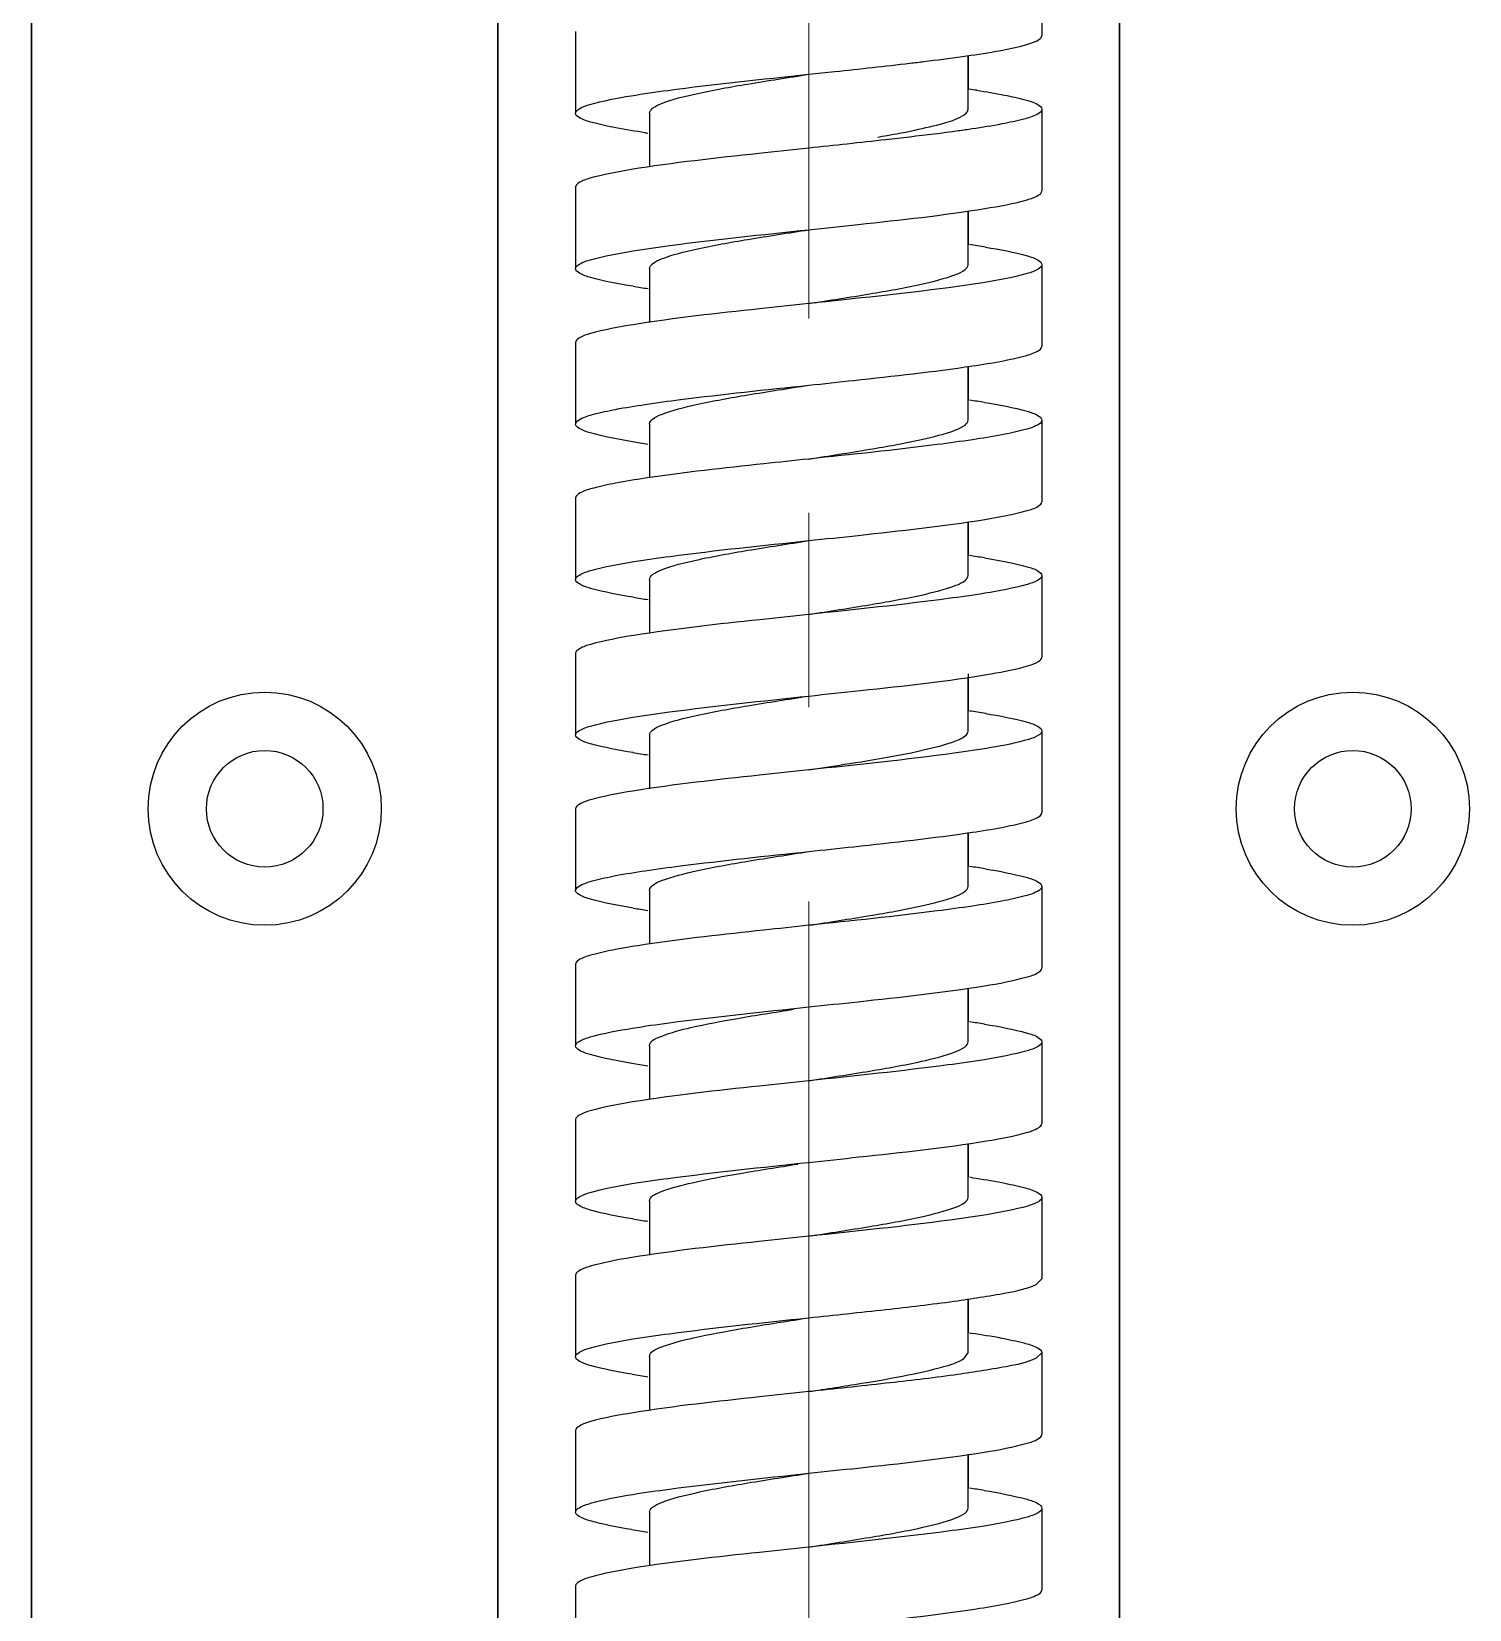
# Model space of a CAD drawing. Header units: inches. Extents: x -8900 to -5053, y -1814 to -15.
# Drawn here: x -8555.83 to -8537.33, y -552.86 to -532.56 of the extents above; entities that cross this region are included whole.
import ezdxf

# ---------------------------------------------------------------- set-up
doc = ezdxf.new("R2010")
doc.units = ezdxf.units.IN
doc.header["$LTSCALE"] = 2
doc.header["$MEASUREMENT"] = 0
doc.linetypes.add('CENTER', pattern=[2, 1.25, -0.25, 0.25, -0.25])
doc.layers.add('02___PRT_ALL_AXES', color=7, linetype='Continuous')
doc.layers.add('duong tam', color=1, linetype='CENTER', lineweight=20)

msp = doc.modelspace()

# ---------------------------------------------------------------- linework, layer by layer
at = {"color": 7, "linetype": 'Continuous', "lineweight": 30}
for p, q in [((-8555.834, -572.504), (-8555.834, -462.562)), ((-8549.834, -572.504), (-8549.834, -462.562)), ((-8541.834, -572.504), (-8541.834, -462.562))]:
    msp.add_line(p, q, dxfattribs=at)
at = {"color": 7, "linetype": 'Continuous'}
for p, q in [((-8543.784, -533.562), (-8543.784, -532.871)), ((-8543.778, -533.304), (-8543.778, -532.87)), ((-8547.884, -533.612), (-8547.884, -534.304)), ((-8543.784, -535.562), (-8543.784, -534.87)), ((-8543.778, -535.305), (-8543.778, -534.869)), ((-8547.884, -535.612), (-8547.884, -536.304)), ((-8543.784, -537.562), (-8543.784, -536.87)), ((-8543.778, -537.305), (-8543.778, -536.869)), ((-8547.884, -537.612), (-8547.884, -538.304)), ((-8543.784, -539.562), (-8543.784, -538.87)), ((-8543.778, -539.305), (-8543.778, -538.869)), ((-8547.884, -539.612), (-8547.884, -540.304)), ((-8543.778, -541.305), (-8543.778, -540.826)), ((-8543.784, -541.562), (-8543.784, -540.869)), ((-8547.884, -541.612), (-8547.884, -542.304)), ((-8543.784, -543.562), (-8543.784, -542.87)), ((-8543.778, -543.305), (-8543.778, -542.869)), ((-8547.884, -543.612), (-8547.884, -544.305)), ((-8543.784, -545.562), (-8543.784, -544.87)), ((-8543.778, -545.305), (-8543.778, -544.869)), ((-8547.884, -545.612), (-8547.884, -546.304)), ((-8543.784, -547.562), (-8543.784, -546.87)), ((-8543.778, -547.305), (-8543.778, -546.869)), ((-8547.884, -547.612), (-8547.884, -548.304)), ((-8542.909, -548.683), (-8542.834, -548.612)), ((-8543.784, -549.562), (-8543.784, -548.871)), ((-8543.778, -549.303), (-8543.778, -548.87)), ((-8543.764, -549.304), (-8543.738, -549.308)), ((-8543.835, -549.633), (-8543.784, -549.562)), ((-8542.834, -549.562), (-8542.909, -549.633)), ((-8547.884, -549.612), (-8547.884, -550.304)), ((-8543.784, -551.562), (-8543.784, -550.87)), ((-8543.778, -551.305), (-8543.778, -550.869)), ((-8547.884, -551.612), (-8547.884, -552.304))]:
    msp.add_line(p, q, dxfattribs=at)
for centre, radius, start, end in [((-8545.91, -547.957), 14.809, 81.3054, 81.7009), ((-8545.641, -518.435), 15.599, 261.5326, 261.6621), ((-8545.66, -548.288), 13.122, 80.785, 81.6969), ((-8545.975, -522.669), 13.34, 260.8612, 261.6941), ((-8545.691, -550.499), 13.334, 80.8592, 81.6933), ((-8545.994, -524.794), 13.214, 260.8186, 261.6939), ((-8545.689, -552.482), 13.317, 80.8534, 81.6942), ((-8545.963, -526.589), 13.422, 260.8862, 261.6949), ((-8545.659, -554.286), 13.119, 80.7835, 81.6966), ((-8545.979, -528.696), 13.313, 260.8522, 261.6942), ((-8545.67, -556.357), 13.191, 80.8107, 81.6941), ((-8545.973, -530.655), 13.355, 260.8661, 261.6932), ((-8545.693, -558.51), 13.346, 80.8631, 81.6941), ((-8546.009, -532.895), 13.112, 260.7818, 261.697), ((-8546.026, -562.742), 15.603, 81.5332, 81.6626), ((-8545.986, -534.742), 13.267, 260.8361, 261.6945), ((-8546, -536.837), 13.171, 260.8042, 261.6941), ((-8545.7, -564.553), 13.389, 80.8771, 81.694), ((-8546.018, -538.954), 13.052, 260.7606, 261.6977)]:
    msp.add_arc(centre, radius, start, end, dxfattribs=at)
for points, knots in [([(-8543.857, -532.883), (-8543.713, -532.863), (-8543.462, -532.826), (-8543.133, -532.758), (-8542.945, -532.708), (-8542.833, -532.644), (-8542.834, -532.612)], [0, 0, 0, 0, 0.407062, 0.71442, 0.910932, 1, 1, 1, 1]), ([(-8544.532, -532.969), (-8544.472, -532.962), (-8544.247, -532.935), (-8544.022, -532.906), (-8543.857, -532.883)], [0, 0, 0, 0, 0.265432, 1, 1, 1, 1]), ([(-8548.119, -533.388), (-8547.962, -533.362), (-8547.202, -533.254), (-8546.439, -533.176), (-8545.834, -533.112)], [0, 0, 0, 0, 0.206718, 1, 1, 1, 1]), ([(-8547.884, -533.612), (-8547.884, -533.587), (-8547.83, -533.529), (-8547.629, -533.444), (-8547.212, -533.34), (-8546.58, -533.228), (-8546.095, -533.153), (-8545.834, -533.112)], [0, 0, 0, 0, 0.034545, 0.096428, 0.312263, 0.628675, 1, 1, 1, 1]), ([(-8545.834, -533.112), (-8545.722, -533.1), (-8545.288, -533.054), (-8544.854, -533.007), (-8544.532, -532.969)], [0, 0, 0, 0, 0.257759, 1, 1, 1, 1]), ([(-8543.672, -533.318), (-8543.553, -533.336), (-8543.346, -533.369), (-8543.078, -533.431), (-8542.921, -533.476), (-8542.834, -533.535), (-8542.834, -533.562)], [0, 0, 0, 0, 0.406873, 0.71213, 0.90761, 1, 1, 1, 1]), ([(-8548.834, -533.612), (-8548.834, -533.588), (-8548.762, -533.534), (-8548.532, -533.462), (-8548.297, -533.417), (-8548.119, -533.388)], [0, 0, 0, 0, 0.095319, 0.29028, 1, 1, 1, 1]), ([(-8547.938, -533.864), (-8548.065, -533.846), (-8548.285, -533.811), (-8548.573, -533.748), (-8548.739, -533.701), (-8548.834, -533.641), (-8548.834, -533.612)], [0, 0, 0, 0, 0.407113, 0.713114, 0.908828, 1, 1, 1, 1]), ([(-8544.944, -533.919), (-8544.785, -533.892), (-8544.503, -533.842), (-8544.133, -533.753), (-8543.91, -533.686), (-8543.784, -533.602), (-8543.784, -533.562)], [0, 0, 0, 0, 0.392187, 0.700246, 0.902871, 1, 1, 1, 1]), ([(-8542.834, -533.562), (-8542.833, -533.591), (-8542.928, -533.651), (-8543.095, -533.698), (-8543.382, -533.761), (-8543.603, -533.796), (-8543.73, -533.815)], [0, 0, 0, 0, 0.091131, 0.286849, 0.592855, 1, 1, 1, 1]), ([(-8544.532, -533.919), (-8544.635, -533.931), (-8545.069, -533.981), (-8545.503, -534.027), (-8545.834, -534.062)], [0, 0, 0, 0, 0.238741, 1, 1, 1, 1]), ([(-8543.73, -533.815), (-8543.79, -533.824), (-8544.057, -533.862), (-8544.325, -533.895), (-8544.532, -533.919)], [0, 0, 0, 0, 0.227992, 1, 1, 1, 1]), ([(-8545.834, -534.062), (-8546.048, -534.085), (-8546.811, -534.167), (-8547.575, -534.249), (-8548.119, -534.338)], [0, 0, 0, 0, 0.28145, 1, 1, 1, 1]), ([(-8548.119, -534.338), (-8548.297, -534.367), (-8548.532, -534.412), (-8548.762, -534.484), (-8548.834, -534.538), (-8548.834, -534.562)], [0, 0, 0, 0, 0.70972, 0.904681, 1, 1, 1, 1]), ([(-8543.567, -534.839), (-8543.384, -534.81), (-8543.143, -534.764), (-8542.907, -534.691), (-8542.834, -534.637), (-8542.834, -534.612)], [0, 0, 0, 0, 0.710168, 0.905195, 1, 1, 1, 1]), ([(-8545.834, -535.112), (-8545.621, -535.089), (-8544.865, -535.008), (-8544.107, -534.927), (-8543.567, -534.839)], [0, 0, 0, 0, 0.280702, 1, 1, 1, 1]), ([(-8548.094, -535.384), (-8547.938, -535.358), (-8547.186, -535.253), (-8546.431, -535.175), (-8545.834, -535.112)], [0, 0, 0, 0, 0.208111, 1, 1, 1, 1]), ([(-8547.884, -535.612), (-8547.884, -535.587), (-8547.83, -535.529), (-8547.629, -535.444), (-8547.212, -535.34), (-8546.581, -535.228), (-8546.095, -535.153), (-8545.834, -535.112)], [0, 0, 0, 0, 0.034551, 0.096416, 0.312242, 0.628613, 1, 1, 1, 1]), ([(-8543.558, -535.336), (-8543.378, -535.365), (-8543.139, -535.411), (-8542.906, -535.483), (-8542.834, -535.538), (-8542.834, -535.562)], [0, 0, 0, 0, 0.709987, 0.90497, 1, 1, 1, 1]), ([(-8548.834, -535.612), (-8548.834, -535.587), (-8548.759, -535.532), (-8548.522, -535.459), (-8548.278, -535.413), (-8548.094, -535.384)], [0, 0, 0, 0, 0.094488, 0.289477, 1, 1, 1, 1]), ([(-8545.834, -536.062), (-8545.572, -536.021), (-8545.087, -535.946), (-8544.455, -535.834), (-8544.038, -535.73), (-8543.837, -535.645), (-8543.784, -535.587), (-8543.784, -535.562)], [0, 0, 0, 0, 0.371395, 0.687778, 0.903603, 0.965448, 1, 1, 1, 1]), ([(-8542.834, -535.562), (-8542.834, -535.587), (-8542.907, -535.641), (-8543.143, -535.714), (-8543.384, -535.76), (-8543.567, -535.789)], [0, 0, 0, 0, 0.094805, 0.289832, 1, 1, 1, 1]), ([(-8548.094, -535.84), (-8548.278, -535.811), (-8548.521, -535.765), (-8548.759, -535.692), (-8548.833, -535.637), (-8548.834, -535.612)], [0, 0, 0, 0, 0.710089, 0.905231, 1, 1, 1, 1]), ([(-8543.567, -535.789), (-8543.723, -535.815), (-8544.477, -535.921), (-8545.234, -535.998), (-8545.834, -536.062)], [0, 0, 0, 0, 0.20776, 1, 1, 1, 1]), ([(-8545.834, -536.062), (-8546.045, -536.084), (-8546.8, -536.165), (-8547.555, -536.247), (-8548.094, -536.334)], [0, 0, 0, 0, 0.280442, 1, 1, 1, 1]), ([(-8548.094, -536.334), (-8548.278, -536.363), (-8548.522, -536.409), (-8548.759, -536.482), (-8548.834, -536.537), (-8548.834, -536.562)], [0, 0, 0, 0, 0.710523, 0.905512, 1, 1, 1, 1]), ([(-8543.728, -536.864), (-8543.601, -536.845), (-8543.381, -536.811), (-8543.094, -536.748), (-8542.928, -536.701), (-8542.834, -536.641), (-8542.834, -536.612)], [0, 0, 0, 0, 0.407057, 0.71301, 0.908734, 1, 1, 1, 1]), ([(-8545.834, -537.112), (-8545.64, -537.092), (-8544.938, -537.016), (-8544.234, -536.94), (-8543.728, -536.864)], [0, 0, 0, 0, 0.274874, 1, 1, 1, 1]), ([(-8547.939, -537.36), (-8547.788, -537.337), (-8547.088, -537.243), (-8546.385, -537.171), (-8545.834, -537.112)], [0, 0, 0, 0, 0.215514, 1, 1, 1, 1]), ([(-8547.884, -537.612), (-8547.884, -537.587), (-8547.83, -537.529), (-8547.629, -537.444), (-8547.212, -537.34), (-8546.581, -537.228), (-8546.095, -537.153), (-8545.834, -537.112)], [0, 0, 0, 0, 0.034557, 0.09641, 0.312238, 0.628613, 1, 1, 1, 1]), ([(-8548.834, -537.612), (-8548.833, -537.583), (-8548.739, -537.523), (-8548.573, -537.476), (-8548.286, -537.413), (-8548.066, -537.379), (-8547.939, -537.36)], [0, 0, 0, 0, 0.091225, 0.286941, 0.592916, 1, 1, 1, 1]), ([(-8543.573, -537.334), (-8543.389, -537.363), (-8543.146, -537.409), (-8542.908, -537.482), (-8542.834, -537.537), (-8542.834, -537.562)], [0, 0, 0, 0, 0.710432, 0.905443, 1, 1, 1, 1]), ([(-8545.834, -538.062), (-8545.572, -538.021), (-8545.087, -537.946), (-8544.455, -537.834), (-8544.038, -537.73), (-8543.837, -537.645), (-8543.784, -537.587), (-8543.784, -537.562)], [0, 0, 0, 0, 0.371392, 0.687772, 0.903601, 0.965443, 1, 1, 1, 1]), ([(-8542.834, -537.562), (-8542.834, -537.591), (-8542.928, -537.651), (-8543.094, -537.698), (-8543.381, -537.761), (-8543.601, -537.795), (-8543.728, -537.814)], [0, 0, 0, 0, 0.091266, 0.28699, 0.592943, 1, 1, 1, 1]), ([(-8548.102, -537.839), (-8548.285, -537.809), (-8548.525, -537.764), (-8548.76, -537.691), (-8548.834, -537.637), (-8548.834, -537.612)], [0, 0, 0, 0, 0.710203, 0.905194, 1, 1, 1, 1]), ([(-8543.728, -537.814), (-8543.878, -537.837), (-8544.579, -537.931), (-8545.282, -538.004), (-8545.834, -538.062)], [0, 0, 0, 0, 0.215485, 1, 1, 1, 1]), ([(-8545.834, -538.062), (-8546.027, -538.083), (-8546.729, -538.158), (-8547.432, -538.234), (-8547.939, -538.31)], [0, 0, 0, 0, 0.274859, 1, 1, 1, 1]), ([(-8547.939, -538.31), (-8548.066, -538.329), (-8548.286, -538.363), (-8548.573, -538.426), (-8548.739, -538.473), (-8548.833, -538.533), (-8548.834, -538.562)], [0, 0, 0, 0, 0.407084, 0.713059, 0.908775, 1, 1, 1, 1]), ([(-8543.57, -538.84), (-8543.387, -538.81), (-8543.144, -538.764), (-8542.908, -538.692), (-8542.834, -538.637), (-8542.834, -538.612)], [0, 0, 0, 0, 0.710452, 0.905427, 1, 1, 1, 1]), ([(-8545.834, -539.112), (-8545.622, -539.09), (-8544.866, -539.008), (-8544.11, -538.927), (-8543.57, -538.84)], [0, 0, 0, 0, 0.280559, 1, 1, 1, 1]), ([(-8548.083, -539.382), (-8547.928, -539.357), (-8547.179, -539.252), (-8546.428, -539.175), (-8545.834, -539.112)], [0, 0, 0, 0, 0.208655, 1, 1, 1, 1]), ([(-8547.884, -539.612), (-8547.884, -539.587), (-8547.83, -539.529), (-8547.629, -539.444), (-8547.212, -539.34), (-8546.581, -539.228), (-8546.095, -539.153), (-8545.834, -539.112)], [0, 0, 0, 0, 0.034559, 0.096403, 0.312233, 0.628611, 1, 1, 1, 1]), ([(-8548.834, -539.612), (-8548.833, -539.587), (-8548.758, -539.532), (-8548.517, -539.458), (-8548.27, -539.412), (-8548.083, -539.382)], [0, 0, 0, 0, 0.09443, 0.289602, 1, 1, 1, 1]), ([(-8543.572, -539.334), (-8543.388, -539.364), (-8543.145, -539.409), (-8542.908, -539.482), (-8542.834, -539.537), (-8542.834, -539.562)], [0, 0, 0, 0, 0.710067, 0.905196, 1, 1, 1, 1]), ([(-8548.089, -539.841), (-8548.274, -539.811), (-8548.519, -539.765), (-8548.758, -539.692), (-8548.834, -539.637), (-8548.834, -539.612)], [0, 0, 0, 0, 0.710491, 0.905567, 1, 1, 1, 1]), ([(-8545.834, -540.062), (-8545.572, -540.021), (-8545.087, -539.946), (-8544.455, -539.834), (-8544.038, -539.73), (-8543.837, -539.645), (-8543.784, -539.587), (-8543.784, -539.562)], [0, 0, 0, 0, 0.371389, 0.687766, 0.903595, 0.965441, 1, 1, 1, 1]), ([(-8542.834, -539.562), (-8542.834, -539.587), (-8542.908, -539.642), (-8543.144, -539.714), (-8543.387, -539.76), (-8543.57, -539.79)], [0, 0, 0, 0, 0.094573, 0.289548, 1, 1, 1, 1]), ([(-8543.57, -539.79), (-8543.726, -539.815), (-8544.479, -539.921), (-8545.235, -539.999), (-8545.834, -540.062)], [0, 0, 0, 0, 0.207956, 1, 1, 1, 1]), ([(-8545.834, -540.062), (-8546.044, -540.084), (-8546.795, -540.165), (-8547.546, -540.246), (-8548.083, -540.332)], [0, 0, 0, 0, 0.280037, 1, 1, 1, 1]), ([(-8548.083, -540.332), (-8548.27, -540.362), (-8548.517, -540.408), (-8548.758, -540.482), (-8548.833, -540.537), (-8548.834, -540.562)], [0, 0, 0, 0, 0.710398, 0.90557, 1, 1, 1, 1]), ([(-8543.488, -540.826), (-8543.324, -540.798), (-8543.11, -540.756), (-8542.898, -540.686), (-8542.834, -540.635), (-8542.834, -540.612)], [0, 0, 0, 0, 0.708218, 0.902897, 1, 1, 1, 1]), ([(-8545.834, -541.112), (-8545.611, -541.088), (-8544.828, -541.004), (-8544.044, -540.921), (-8543.488, -540.826)], [0, 0, 0, 0, 0.284016, 1, 1, 1, 1]), ([(-8548.097, -541.384), (-8547.941, -541.359), (-8547.188, -541.253), (-8546.432, -541.176), (-8545.834, -541.112)], [0, 0, 0, 0, 0.207931, 1, 1, 1, 1]), ([(-8547.884, -541.612), (-8547.884, -541.587), (-8547.83, -541.529), (-8547.629, -541.444), (-8547.212, -541.34), (-8546.581, -541.228), (-8546.095, -541.153), (-8545.834, -541.112)], [0, 0, 0, 0, 0.034556, 0.096397, 0.312223, 0.628598, 1, 1, 1, 1]), ([(-8548.834, -541.612), (-8548.834, -541.587), (-8548.76, -541.533), (-8548.523, -541.46), (-8548.281, -541.414), (-8548.097, -541.384)], [0, 0, 0, 0, 0.094581, 0.28955, 1, 1, 1, 1]), ([(-8543.558, -541.336), (-8543.377, -541.366), (-8543.139, -541.411), (-8542.906, -541.483), (-8542.834, -541.538), (-8542.834, -541.562)], [0, 0, 0, 0, 0.709955, 0.904963, 1, 1, 1, 1]), ([(-8548.095, -541.84), (-8548.279, -541.81), (-8548.522, -541.765), (-8548.759, -541.692), (-8548.833, -541.637), (-8548.834, -541.612)], [0, 0, 0, 0, 0.710057, 0.905185, 1, 1, 1, 1]), ([(-8544.231, -541.776), (-8544.118, -541.748), (-8543.977, -541.712), (-8543.784, -541.614), (-8543.784, -541.562)], [0, 0, 0, 0, 0.689429, 1, 1, 1, 1]), ([(-8542.834, -541.562), (-8542.834, -541.585), (-8542.898, -541.636), (-8543.11, -541.706), (-8543.324, -541.748), (-8543.488, -541.776)], [0, 0, 0, 0, 0.097103, 0.291782, 1, 1, 1, 1]), ([(-8545.834, -542.062), (-8545.681, -542.038), (-8545.146, -541.954), (-8544.608, -541.87), (-8544.231, -541.776)], [0, 0, 0, 0, 0.283569, 1, 1, 1, 1]), ([(-8543.488, -541.776), (-8543.646, -541.803), (-8544.426, -541.916), (-8545.209, -541.996), (-8545.834, -542.062)], [0, 0, 0, 0, 0.203233, 1, 1, 1, 1]), ([(-8545.834, -542.062), (-8546.046, -542.085), (-8546.801, -542.166), (-8547.557, -542.247), (-8548.097, -542.334)], [0, 0, 0, 0, 0.280576, 1, 1, 1, 1]), ([(-8548.097, -542.334), (-8548.281, -542.364), (-8548.523, -542.41), (-8548.76, -542.483), (-8548.834, -542.537), (-8548.834, -542.562)], [0, 0, 0, 0, 0.71045, 0.905419, 1, 1, 1, 1]), ([(-8543.728, -542.864), (-8543.601, -542.846), (-8543.382, -542.811), (-8543.095, -542.748), (-8542.928, -542.701), (-8542.834, -542.641), (-8542.834, -542.612)], [0, 0, 0, 0, 0.407092, 0.713069, 0.908783, 1, 1, 1, 1]), ([(-8545.834, -543.112), (-8545.64, -543.092), (-8544.938, -543.016), (-8544.235, -542.94), (-8543.728, -542.864)], [0, 0, 0, 0, 0.274856, 1, 1, 1, 1]), ([(-8547.94, -543.36), (-8547.789, -543.337), (-8547.088, -543.243), (-8546.385, -543.171), (-8545.834, -543.112)], [0, 0, 0, 0, 0.215478, 1, 1, 1, 1]), ([(-8547.884, -543.612), (-8547.884, -543.587), (-8547.83, -543.529), (-8547.629, -543.444), (-8547.212, -543.34), (-8546.581, -543.228), (-8546.095, -543.153), (-8545.834, -543.112)], [0, 0, 0, 0, 0.03455, 0.096397, 0.31222, 0.628604, 1, 1, 1, 1]), ([(-8548.834, -543.612), (-8548.833, -543.583), (-8548.739, -543.523), (-8548.573, -543.476), (-8548.286, -543.413), (-8548.066, -543.379), (-8547.94, -543.36)], [0, 0, 0, 0, 0.091272, 0.286999, 0.59295, 1, 1, 1, 1]), ([(-8543.563, -543.335), (-8543.381, -543.365), (-8543.141, -543.41), (-8542.907, -543.483), (-8542.834, -543.537), (-8542.834, -543.562)], [0, 0, 0, 0, 0.710159, 0.905145, 1, 1, 1, 1]), ([(-8548.093, -543.841), (-8548.277, -543.811), (-8548.521, -543.765), (-8548.759, -543.692), (-8548.834, -543.637), (-8548.834, -543.612)], [0, 0, 0, 0, 0.710469, 0.905485, 1, 1, 1, 1]), ([(-8545.834, -544.062), (-8545.572, -544.021), (-8545.087, -543.946), (-8544.455, -543.834), (-8544.038, -543.73), (-8543.837, -543.645), (-8543.784, -543.587), (-8543.784, -543.562)], [0, 0, 0, 0, 0.371387, 0.687757, 0.903583, 0.965451, 1, 1, 1, 1]), ([(-8542.834, -543.562), (-8542.834, -543.591), (-8542.928, -543.651), (-8543.095, -543.698), (-8543.382, -543.761), (-8543.601, -543.796), (-8543.728, -543.814)], [0, 0, 0, 0, 0.091217, 0.286931, 0.592908, 1, 1, 1, 1]), ([(-8543.728, -543.814), (-8543.879, -543.837), (-8544.579, -543.931), (-8545.282, -544.004), (-8545.834, -544.062)], [0, 0, 0, 0, 0.215522, 1, 1, 1, 1]), ([(-8545.834, -544.062), (-8546.027, -544.083), (-8546.73, -544.158), (-8547.433, -544.234), (-8547.94, -544.31)], [0, 0, 0, 0, 0.274877, 1, 1, 1, 1]), ([(-8547.94, -544.31), (-8548.066, -544.329), (-8548.286, -544.363), (-8548.573, -544.426), (-8548.739, -544.473), (-8548.833, -544.533), (-8548.834, -544.562)], [0, 0, 0, 0, 0.40705, 0.713001, 0.908728, 1, 1, 1, 1]), ([(-8543.574, -544.841), (-8543.389, -544.811), (-8543.146, -544.765), (-8542.908, -544.692), (-8542.834, -544.637), (-8542.834, -544.612)], [0, 0, 0, 0, 0.710515, 0.905512, 1, 1, 1, 1]), ([(-8545.834, -545.112), (-8545.622, -545.09), (-8544.868, -545.009), (-8544.113, -544.927), (-8543.574, -544.841)], [0, 0, 0, 0, 0.280431, 1, 1, 1, 1]), ([(-8548.1, -545.385), (-8547.944, -545.359), (-8547.19, -545.253), (-8546.433, -545.176), (-8545.834, -545.112)], [0, 0, 0, 0, 0.207783, 1, 1, 1, 1]), ([(-8547.884, -545.612), (-8547.884, -545.552), (-8547.647, -545.449), (-8547.302, -545.361), (-8546.705, -545.248), (-8546.269, -545.18), (-8546.028, -545.142)], [0, 0, 0, 0, 0.093541, 0.306463, 0.621858, 1, 1, 1, 1]), ([(-8548.834, -545.612), (-8548.834, -545.587), (-8548.76, -545.533), (-8548.524, -545.46), (-8548.283, -545.414), (-8548.1, -545.385)], [0, 0, 0, 0, 0.094794, 0.289823, 1, 1, 1, 1]), ([(-8543.574, -545.334), (-8543.389, -545.363), (-8543.146, -545.409), (-8542.908, -545.482), (-8542.834, -545.537), (-8542.834, -545.562)], [0, 0, 0, 0, 0.710106, 0.905248, 1, 1, 1, 1]), ([(-8548.109, -545.838), (-8548.29, -545.808), (-8548.528, -545.763), (-8548.761, -545.691), (-8548.834, -545.637), (-8548.834, -545.612)], [0, 0, 0, 0, 0.709972, 0.904953, 1, 1, 1, 1]), ([(-8545.834, -546.062), (-8545.572, -546.021), (-8545.087, -545.946), (-8544.455, -545.834), (-8544.038, -545.73), (-8543.837, -545.645), (-8543.784, -545.587), (-8543.784, -545.562)], [0, 0, 0, 0, 0.371387, 0.687756, 0.903578, 0.965459, 1, 1, 1, 1]), ([(-8542.834, -545.562), (-8542.834, -545.587), (-8542.908, -545.642), (-8543.146, -545.715), (-8543.389, -545.761), (-8543.574, -545.791)], [0, 0, 0, 0, 0.094488, 0.289485, 1, 1, 1, 1]), ([(-8543.574, -545.791), (-8543.73, -545.816), (-8544.481, -545.921), (-8545.236, -545.999), (-8545.834, -546.062)], [0, 0, 0, 0, 0.208126, 1, 1, 1, 1]), ([(-8545.834, -546.062), (-8546.046, -546.085), (-8546.802, -546.166), (-8547.56, -546.247), (-8548.1, -546.335)], [0, 0, 0, 0, 0.280684, 1, 1, 1, 1]), ([(-8548.1, -546.335), (-8548.283, -546.364), (-8548.524, -546.41), (-8548.76, -546.483), (-8548.834, -546.537), (-8548.834, -546.562)], [0, 0, 0, 0, 0.710177, 0.905206, 1, 1, 1, 1]), ([(-8543.546, -546.836), (-8543.369, -546.807), (-8543.134, -546.762), (-8542.905, -546.69), (-8542.834, -546.636), (-8542.834, -546.612)], [0, 0, 0, 0, 0.709677, 0.90463, 1, 1, 1, 1]), ([(-8545.834, -547.112), (-8545.619, -547.089), (-8544.855, -547.007), (-8544.091, -546.925), (-8543.546, -546.836)], [0, 0, 0, 0, 0.281522, 1, 1, 1, 1]), ([(-8548.111, -547.386), (-8547.955, -547.361), (-8547.197, -547.254), (-8546.436, -547.176), (-8545.834, -547.112)], [0, 0, 0, 0, 0.207154, 1, 1, 1, 1]), ([(-8547.884, -547.612), (-8547.884, -547.55), (-8547.638, -547.447), (-8547.284, -547.357), (-8546.67, -547.242), (-8546.223, -547.173), (-8545.976, -547.134)], [0, 0, 0, 0, 0.093555, 0.307384, 0.62329, 1, 1, 1, 1]), ([(-8543.729, -547.31), (-8543.602, -547.328), (-8543.382, -547.363), (-8543.095, -547.426), (-8542.928, -547.473), (-8542.834, -547.533), (-8542.834, -547.562)], [0, 0, 0, 0, 0.407108, 0.713113, 0.908831, 1, 1, 1, 1]), ([(-8548.834, -547.612), (-8548.834, -547.588), (-8548.761, -547.533), (-8548.529, -547.461), (-8548.291, -547.416), (-8548.111, -547.386)], [0, 0, 0, 0, 0.095089, 0.290067, 1, 1, 1, 1]), ([(-8548.099, -547.84), (-8548.282, -547.81), (-8548.523, -547.764), (-8548.76, -547.691), (-8548.834, -547.637), (-8548.834, -547.612)], [0, 0, 0, 0, 0.710206, 0.905238, 1, 1, 1, 1]), ([(-8545.834, -548.062), (-8545.572, -548.021), (-8545.087, -547.946), (-8544.455, -547.834), (-8544.038, -547.73), (-8543.837, -547.645), (-8543.784, -547.587), (-8543.784, -547.562)], [0, 0, 0, 0, 0.371389, 0.687756, 0.903575, 0.965468, 1, 1, 1, 1]), ([(-8542.834, -547.562), (-8542.834, -547.586), (-8542.905, -547.64), (-8543.134, -547.712), (-8543.369, -547.757), (-8543.546, -547.786)], [0, 0, 0, 0, 0.09537, 0.290323, 1, 1, 1, 1]), ([(-8543.546, -547.786), (-8543.703, -547.812), (-8544.464, -547.92), (-8545.228, -547.998), (-8545.834, -548.062)], [0, 0, 0, 0, 0.20662, 1, 1, 1, 1]), ([(-8545.834, -548.062), (-8546.047, -548.085), (-8546.807, -548.166), (-8547.568, -548.248), (-8548.111, -548.336)], [0, 0, 0, 0, 0.281136, 1, 1, 1, 1]), ([(-8548.111, -548.336), (-8548.291, -548.366), (-8548.529, -548.411), (-8548.761, -548.483), (-8548.834, -548.538), (-8548.834, -548.562)], [0, 0, 0, 0, 0.709933, 0.904911, 1, 1, 1, 1]), ([(-8545.834, -549.112), (-8545.503, -549.077), (-8544.88, -549.01), (-8544.03, -548.913), (-8543.387, -548.811), (-8543.029, -548.741), (-8542.909, -548.683)], [0, 0, 0, 0, 0.336684, 0.63602, 0.865132, 1, 1, 1, 1]), ([(-8548.095, -549.384), (-8547.939, -549.359), (-8547.187, -549.253), (-8546.432, -549.175), (-8545.834, -549.112)], [0, 0, 0, 0, 0.20803, 1, 1, 1, 1]), ([(-8547.884, -549.612), (-8547.884, -549.548), (-8547.629, -549.444), (-8547.266, -549.353), (-8546.635, -549.236), (-8546.177, -549.165), (-8545.924, -549.126)], [0, 0, 0, 0, 0.093599, 0.308359, 0.624776, 1, 1, 1, 1]), ([(-8543.738, -549.308), (-8543.61, -549.327), (-8543.387, -549.362), (-8543.097, -549.426), (-8542.93, -549.473), (-8542.833, -549.533), (-8542.834, -549.562)], [0, 0, 0, 0, 0.407112, 0.713212, 0.909004, 1, 1, 1, 1]), ([(-8548.834, -549.612), (-8548.833, -549.587), (-8548.759, -549.532), (-8548.522, -549.459), (-8548.279, -549.414), (-8548.095, -549.384)], [0, 0, 0, 0, 0.094776, 0.289885, 1, 1, 1, 1]), ([(-8548.105, -549.839), (-8548.287, -549.809), (-8548.526, -549.764), (-8548.761, -549.691), (-8548.834, -549.636), (-8548.834, -549.612)], [0, 0, 0, 0, 0.710233, 0.905177, 1, 1, 1, 1]), ([(-8545.834, -550.062), (-8545.608, -550.027), (-8545.181, -549.96), (-8544.599, -549.862), (-8544.159, -549.761), (-8543.913, -549.688), (-8543.835, -549.633)], [0, 0, 0, 0, 0.334408, 0.632256, 0.861547, 1, 1, 1, 1]), ([(-8542.909, -549.633), (-8543.029, -549.691), (-8543.387, -549.761), (-8544.03, -549.863), (-8544.88, -549.96), (-8545.503, -550.027), (-8545.834, -550.062)], [0, 0, 0, 0, 0.134868, 0.36398, 0.663316, 1, 1, 1, 1]), ([(-8545.834, -550.062), (-8546.045, -550.085), (-8546.8, -550.165), (-8547.556, -550.247), (-8548.095, -550.334)], [0, 0, 0, 0, 0.280499, 1, 1, 1, 1]), ([(-8548.095, -550.334), (-8548.279, -550.364), (-8548.522, -550.409), (-8548.759, -550.482), (-8548.833, -550.537), (-8548.834, -550.562)], [0, 0, 0, 0, 0.710115, 0.905224, 1, 1, 1, 1]), ([(-8543.576, -550.841), (-8543.391, -550.811), (-8543.147, -550.765), (-8542.908, -550.692), (-8542.834, -550.637), (-8542.834, -550.612)], [0, 0, 0, 0, 0.71054, 0.905562, 1, 1, 1, 1]), ([(-8545.834, -551.112), (-8545.622, -551.09), (-8544.869, -551.009), (-8544.115, -550.928), (-8543.576, -550.841)], [0, 0, 0, 0, 0.280337, 1, 1, 1, 1]), ([(-8548.097, -551.384), (-8547.941, -551.359), (-8547.188, -551.253), (-8546.432, -551.176), (-8545.834, -551.112)], [0, 0, 0, 0, 0.20792, 1, 1, 1, 1]), ([(-8547.884, -551.612), (-8547.884, -551.587), (-8547.83, -551.529), (-8547.629, -551.444), (-8547.212, -551.34), (-8546.581, -551.228), (-8546.095, -551.153), (-8545.834, -551.112)], [0, 0, 0, 0, 0.034522, 0.096418, 0.312229, 0.628601, 1, 1, 1, 1]), ([(-8548.834, -551.612), (-8548.834, -551.587), (-8548.759, -551.533), (-8548.523, -551.46), (-8548.281, -551.414), (-8548.097, -551.384)], [0, 0, 0, 0, 0.094724, 0.289764, 1, 1, 1, 1]), ([(-8543.577, -551.333), (-8543.392, -551.363), (-8543.147, -551.409), (-8542.909, -551.482), (-8542.834, -551.537), (-8542.834, -551.562)], [0, 0, 0, 0, 0.710182, 0.905335, 1, 1, 1, 1]), ([(-8548.114, -551.837), (-8548.293, -551.808), (-8548.53, -551.763), (-8548.761, -551.69), (-8548.834, -551.636), (-8548.834, -551.612)], [0, 0, 0, 0, 0.709866, 0.904834, 1, 1, 1, 1]), ([(-8545.834, -552.062), (-8545.572, -552.021), (-8545.087, -551.946), (-8544.455, -551.834), (-8544.038, -551.73), (-8543.837, -551.645), (-8543.784, -551.587), (-8543.784, -551.562)], [0, 0, 0, 0, 0.371394, 0.687762, 0.903575, 0.965479, 1, 1, 1, 1]), ([(-8542.834, -551.562), (-8542.834, -551.587), (-8542.908, -551.642), (-8543.147, -551.715), (-8543.391, -551.761), (-8543.576, -551.791)], [0, 0, 0, 0, 0.094438, 0.28946, 1, 1, 1, 1]), ([(-8543.576, -551.791), (-8543.732, -551.816), (-8544.483, -551.921), (-8545.237, -551.999), (-8545.834, -552.062)], [0, 0, 0, 0, 0.208248, 1, 1, 1, 1]), ([(-8545.834, -552.062), (-8546.046, -552.085), (-8546.801, -552.166), (-8547.557, -552.247), (-8548.097, -552.334)], [0, 0, 0, 0, 0.280583, 1, 1, 1, 1]), ([(-8548.097, -552.334), (-8548.281, -552.364), (-8548.523, -552.41), (-8548.759, -552.483), (-8548.834, -552.537), (-8548.834, -552.562)], [0, 0, 0, 0, 0.710236, 0.905276, 1, 1, 1, 1]), ([(-8543.728, -552.864), (-8543.601, -552.846), (-8543.382, -552.811), (-8543.094, -552.748), (-8542.928, -552.701), (-8542.834, -552.641), (-8542.834, -552.612)], [0, 0, 0, 0, 0.407121, 0.713115, 0.908823, 1, 1, 1, 1]), ([(-8545.834, -553.112), (-8545.64, -553.092), (-8544.938, -553.016), (-8544.235, -552.94), (-8543.728, -552.864)], [0, 0, 0, 0, 0.274863, 1, 1, 1, 1])]:
    msp.add_open_spline(points, degree=3, knots=knots, dxfattribs=at)
at = {"layer": '02___PRT_ALL_AXES', "color": 7, "linetype": 'Continuous'}
for p, q in [((-8542.834, -531.562), (-8542.834, -532.612)), ((-8548.834, -532.562), (-8548.834, -533.612)), ((-8542.834, -533.562), (-8542.834, -534.612)), ((-8548.834, -534.562), (-8548.834, -535.612)), ((-8542.834, -535.562), (-8542.834, -536.612)), ((-8548.834, -536.562), (-8548.834, -537.612)), ((-8542.834, -537.562), (-8542.834, -538.612)), ((-8548.834, -538.562), (-8548.834, -539.612)), ((-8542.834, -539.562), (-8542.834, -540.612)), ((-8548.834, -540.562), (-8548.834, -541.612)), ((-8542.834, -541.562), (-8542.834, -542.612)), ((-8548.834, -542.562), (-8548.834, -543.612)), ((-8542.834, -543.562), (-8542.834, -544.612)), ((-8548.834, -544.562), (-8548.834, -545.612)), ((-8542.834, -545.562), (-8542.834, -546.612)), ((-8548.834, -546.562), (-8548.834, -547.612)), ((-8542.834, -547.562), (-8542.834, -548.612)), ((-8548.834, -548.562), (-8548.834, -549.612)), ((-8542.834, -549.562), (-8542.834, -550.612)), ((-8548.834, -550.562), (-8548.834, -551.612)), ((-8542.834, -551.562), (-8542.834, -552.612)), ((-8548.834, -552.562), (-8548.834, -553.612))]:
    msp.add_line(p, q, dxfattribs=at)
for centre, radius in [((-8552.834, -542.562), 1.5), ((-8538.834, -542.562), 1.5), ((-8552.834, -542.562), 0.75), ((-8538.834, -542.562), 0.75)]:
    msp.add_circle(centre, radius, dxfattribs=at)
at = {"layer": 'duong tam', "ltscale": 5}
msp.add_line((-8545.834, -576.254), (-8545.834, -471.062), dxfattribs=at)

doc.saveas('drawing.dxf')
